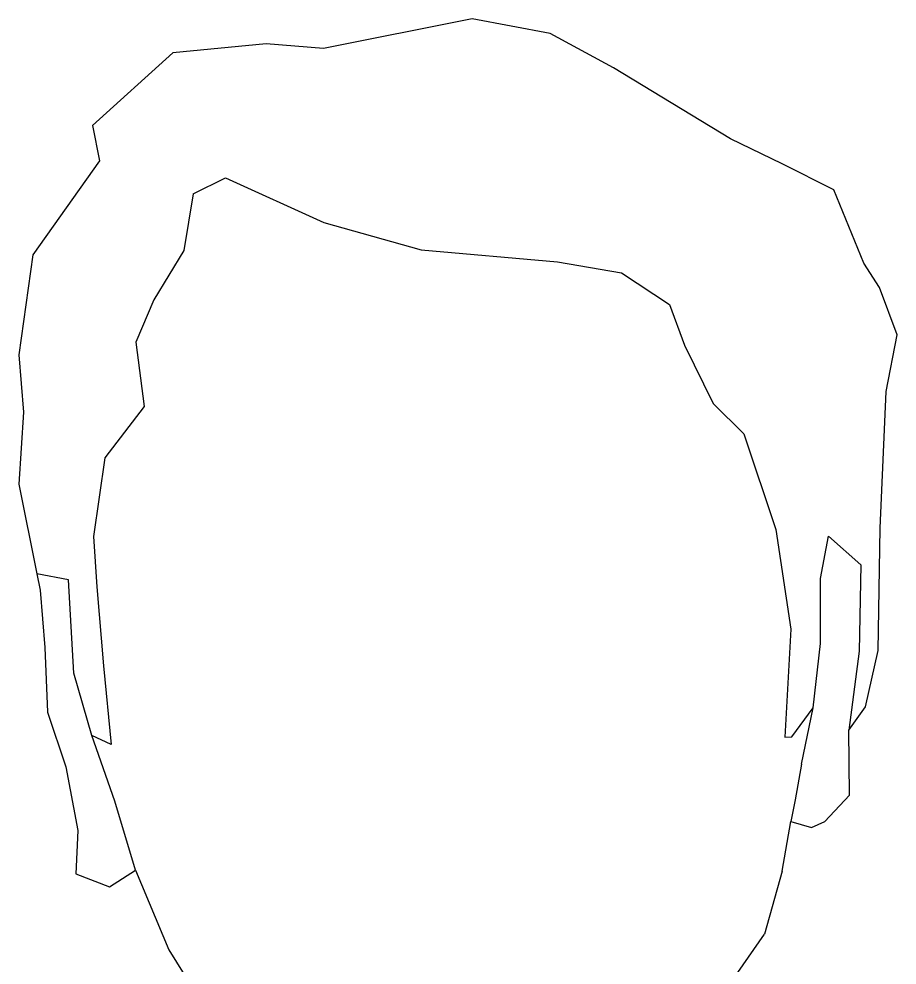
# Model space of a CAD drawing. Header units: metres. Extents: x -4.29 to 4.37, y -2.02 to 2.15.
# Drawn here: x -0.5971 to -0.4018, y -0.3456 to -0.135 of the extents above; entities that cross this region are included whole.
import ezdxf

# ---------------------------------------------------------------- set-up
doc = ezdxf.new("R2010")
doc.units = ezdxf.units.M

msp = doc.modelspace()

# ---------------------------------------------------------------- linework, layer by layer
for p, q in [((-0.4963, -0.13499), (-0.52932, -0.14156)), ((-0.47895, -0.1382), (-0.4963, -0.13499)), ((-0.46486, -0.14584), (-0.47895, -0.1382)), ((-0.5421, -0.14052), (-0.56285, -0.14256)), ((-0.52932, -0.14156), (-0.5421, -0.14052)), ((-0.56285, -0.14256), (-0.5807, -0.15868)), ((-0.43882, -0.16165), (-0.46486, -0.14584)), ((-0.5807, -0.15868), (-0.57916, -0.16655)), ((-0.42728, -0.16727), (-0.43882, -0.16165)), ((-0.57916, -0.16655), (-0.59398, -0.18749)), ((-0.41583, -0.17304), (-0.42728, -0.16727)), ((-0.55833, -0.17389), (-0.55113, -0.17037)), ((-0.55113, -0.17037), (-0.52924, -0.18032)), ((-0.55833, -0.17389), (-0.56038, -0.18656)), ((-0.40913, -0.18935), (-0.41583, -0.17304)), ((-0.52924, -0.18032), (-0.50762, -0.18635)), ((-0.56038, -0.18656), (-0.5671, -0.19748)), ((-0.50762, -0.18635), (-0.47727, -0.18908)), ((-0.59398, -0.18749), (-0.59709, -0.20972)), ((-0.47727, -0.18908), (-0.46304, -0.19148)), ((-0.40569, -0.19477), (-0.40913, -0.18935)), ((-0.46304, -0.19148), (-0.45235, -0.19857)), ((-0.40175, -0.20528), (-0.40569, -0.19477)), ((-0.5671, -0.19748), (-0.57107, -0.20692)), ((-0.45235, -0.19857), (-0.44901, -0.20759)), ((-0.40417, -0.21787), (-0.40175, -0.20528)), ((-0.57107, -0.20692), (-0.56924, -0.22124)), ((-0.44901, -0.20759), (-0.44266, -0.22055)), ((-0.59709, -0.20972), (-0.59607, -0.2225)), ((-0.40553, -0.24831), (-0.40417, -0.21787)), ((-0.44266, -0.22055), (-0.43582, -0.22732)), ((-0.59607, -0.2225), (-0.59709, -0.2385)), ((-0.56924, -0.22124), (-0.578, -0.2327)), ((-0.43582, -0.22732), (-0.42875, -0.24862)), ((-0.578, -0.2327), (-0.5805, -0.25016)), ((-0.59709, -0.2385), (-0.59309, -0.25849)), ((-0.40593, -0.27556), (-0.40553, -0.24831)), ((-0.5805, -0.25016), (-0.57973, -0.26136)), ((-0.42875, -0.24862), (-0.42536, -0.27081)), ((-0.41877, -0.25953), (-0.41702, -0.25007)), ((-0.41702, -0.25007), (-0.40983, -0.25645)), ((-0.40983, -0.25645), (-0.4102, -0.27569)), ((-0.59309, -0.25849), (-0.59236, -0.26209)), ((-0.58605, -0.25979), (-0.59309, -0.25849)), ((-0.5849, -0.28061), (-0.58605, -0.25979)), ((-0.41876, -0.27396), (-0.41877, -0.25953)), ((-0.59236, -0.26209), (-0.59131, -0.27487)), ((-0.57973, -0.26136), (-0.5783, -0.27894)), ((-0.42536, -0.27081), (-0.42673, -0.29482)), ((-0.59131, -0.27487), (-0.59073, -0.28929)), ((-0.42042, -0.28829), (-0.41876, -0.27396)), ((-0.4102, -0.27569), (-0.41249, -0.29331)), ((-0.4088, -0.28807), (-0.40593, -0.27556)), ((-0.5783, -0.27894), (-0.57654, -0.29649)), ((-0.58091, -0.29447), (-0.5849, -0.28061)), ((-0.42513, -0.29479), (-0.42042, -0.28829)), ((-0.42304, -0.30085), (-0.42042, -0.28829)), ((-0.41249, -0.29331), (-0.4088, -0.28807)), ((-0.59073, -0.28929), (-0.58667, -0.30146)), ((-0.57575, -0.30906), (-0.58091, -0.29447)), ((-0.57654, -0.29649), (-0.58091, -0.29447)), ((-0.42673, -0.29482), (-0.42513, -0.29479)), ((-0.41237, -0.30774), (-0.41249, -0.29331)), ((-0.42304, -0.30085), (-0.4244, -0.30875)), ((-0.58667, -0.30146), (-0.58397, -0.31563)), ((-0.57116, -0.32443), (-0.57575, -0.30906)), ((-0.4244, -0.30875), (-0.42541, -0.31363)), ((-0.41785, -0.31358), (-0.41237, -0.30774)), ((-0.4273, -0.32469), (-0.42541, -0.31363)), ((-0.42541, -0.31363), (-0.42077, -0.31491)), ((-0.42077, -0.31491), (-0.41785, -0.31358)), ((-0.58397, -0.31563), (-0.5844, -0.32524)), ((-0.5844, -0.32524), (-0.57693, -0.32817)), ((-0.57693, -0.32817), (-0.57116, -0.32443)), ((-0.57116, -0.32443), (-0.56378, -0.34219)), ((-0.4273, -0.32469), (-0.43125, -0.33871)), ((-0.43835, -0.34892), (-0.43125, -0.33871)), ((-0.56378, -0.34219), (-0.55521, -0.35575))]:
    msp.add_line(p, q)

doc.saveas('drawing.dxf')
